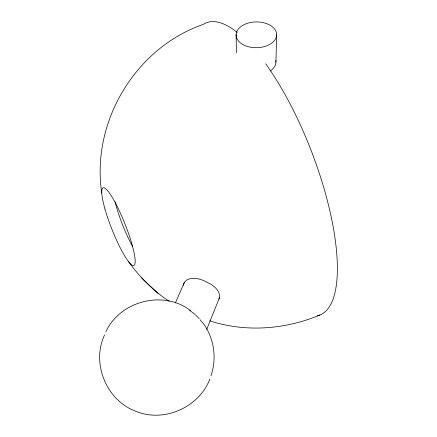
<?xml version="1.0" encoding="UTF-8"?>
<svg xmlns="http://www.w3.org/2000/svg" width="437" height="437" viewBox="0 0 437 437"><rect width="100%" height="100%" fill="white"/><g stroke="black" fill="none" stroke-linecap="round" stroke-linejoin="round"><path stroke-width="0.66" d="M275.933 62.152L276.632 34.884A20.271 12.902 -0.8 0 0 246.566 23.603A20.271 12.902 -0.8 0 0 245.9 45.951A20.271 12.902 -0.8 0 0 276.632 34.884M183.633 285.334L183.737 284.394M210.956 375.716C217.26 357.974 213.922 337.162 202.435 322.26M183.791 283.924C184.376 281.455 186.604 279.817 188.921 279.085A19.07 11.859 30.6 0 1 204.117 280.838L210.885 284.23A19.146 11.357 19.3 0 1 219.505 295.112L219.587 296.592A19.146 9.822 17.8 0 1 218.882 299.072M104.558 334.955C91.36 362.874 105.874 399.314 134.47 410.736C162.777 423.371 198.824 407.994 209.826 379.098M206.701 329.411L219.39 297.881M175.379 302.939L184.234 282.673M105.896 331.678C120.235 300.803 163.804 289.611 190.696 310.773M319.911 315.001C285.328 329.525 245.578 332.601 209.738 320.829M189.625 310.27L194.957 314.372M128.445 261.49C139.55 276.971 153.119 290.829 169.141 301.202M141.67 278.036L158.008 293.364M195.459 314.858L199.223 318.726M200.048 319.698L201.916 322.08M101.772 193.078C90.929 122.087 135.388 47.78 203.369 24.341A156.746 51.413 68.8 0 1 237.269 32.431M236.122 34.386L236.433 52.746M265.701 63.829A156.746 51.413 68.8 0 1 331.738 219.456A156.746 51.413 68.8 0 1 317.322 315.793M132.722 246.534A38.511 6.959 68.4 0 1 115.155 201.878M275.813 60.464A19.687 12.902 -0.7 0 1 270.29 70.985M104.984 209.061A41.788 7.052 68.4 0 0 133.771 265.51A41.788 7.052 68.4 0 0 116.635 205.319A41.788 7.052 68.4 0 0 104.984 209.061"/></g></svg>
